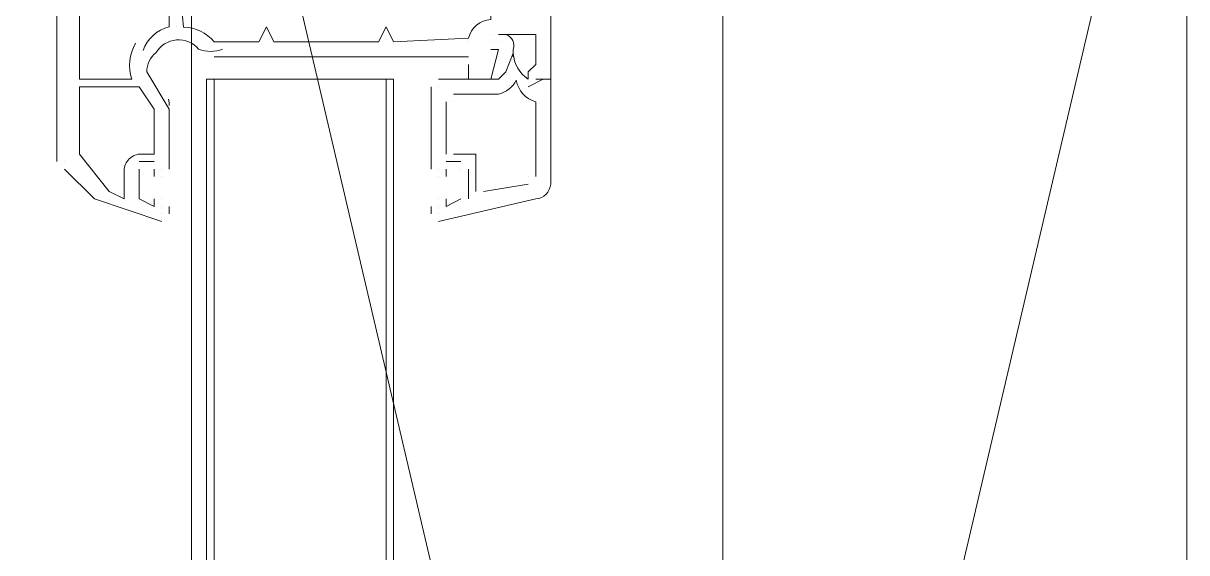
# Model space of a CAD drawing. Header units: millimetres. Extents: x 906 to 41302, y 848 to 28850.
# Drawn here: x 22530.3 to 22694.9, y 18358.6 to 18433.5 of the extents above; entities that cross this region are included whole.
import ezdxf

# ---------------------------------------------------------------- set-up
doc = ezdxf.new("R2010")
doc.units = ezdxf.units.MM
doc.layers.add('PDF_X-단위세대$및$주동평면도$A-DOOR', color=7, linetype='Continuous')
doc.layers.add('PDF_X-단위세대$및$주동평면도$A-ST-AXIS-CEN', color=7, linetype='Continuous')

msp = doc.modelspace()

# ---------------------------------------------------------------- linework, layer by layer
at = {"layer": 'PDF_X-단위세대$및$주동평면도$A-DOOR', "lineweight": 5}
for points in [[(21924.73, 18509.74, 0.377888), (22550.98, 17883.73), (22550.98, 17885.84), (22554.16, 17885.84), (22556.27, 17890.08), (22552.04, 17885.84), (22552.04, 17886.9), (22550.98, 17885.84), (22552.04, 17886.9), (22553.1, 17885.84)], [(22552.04, 18443.59), (22553.03, 18432.98, -0.21556), (22557.33, 18430.89), (22563.68, 18430.89), (22564.74, 18433), (22565.8, 18430.89), (22580.61, 18430.89), (22581.67, 18433), (22582.73, 18430.89), (22593.31, 18431.42, -0.326664), (22596.49, 18434.06), (22596.49, 18454.17)], [(22547.3, 18429.65, -0.260906), (22550.98, 18433), (22550.98, 18443.59), (22538.28, 18442.53), (22538.28, 18425.59), (22545.69, 18425.59, -0.217517), (22546.24, 18430.71)], [(22558.54, 18429.84, -0.174777), (22555.15, 18429.84, 0.515162), (22549.11, 18429.36, 0.217671), (22547.81, 18426.65), (22550.98, 18421.36), (22550.98, 18412.89)], [(22589.08, 18425.59), (22597.55, 18425.59), (22598.61, 18426.65), (22599.66, 18429.3, 0.238117), (22601.78, 18425.59), (22601.78, 18426.65), (22602.84, 18427.71), (22602.84, 18431.94), (22597.55, 18431.94), (22598.61, 18431.94, -0.414215), (22599.66, 18429.83), (22599.66, 18428.77)], [(22604.96, 18425.59), (22604.96, 18410.78, -0.363981), (22602.84, 18408.66), (22589.08, 18405.49)], [(22591.2, 18423.48), (22597.55, 18423.48, 0.217441), (22600.08, 18425.45, 0.290021), (22602.84, 18422.42), (22602.84, 18411.84)], [(22538.28, 18424.54), (22546.75, 18424.54), (22548.86, 18421.36), (22548.86, 18415.01), (22547.28, 18415.01, 0.414215), (22544.63, 18412.89), (22544.63, 18408.66), (22542.51, 18409.72), (22538.28, 18415.01), (22538.28, 18424.54)]]:
    msp.add_lwpolyline(points, format="xyb", dxfattribs=at)
for points in [[(22694.91, 18492.27), (22694.91, 17900.66), (22554.16, 18501.79), (22554.16, 17891.14)], [(22557.33, 18425.59), (22557.33, 17967.34), (22556.27, 17967.34), (22556.27, 18425.59)], [(22581.67, 17967.34), (22581.67, 18425.59), (22557.33, 18425.59), (22557.33, 17967.34)], [(22581.67, 18425.59), (22581.67, 17967.34), (22557.33, 17967.34), (22557.33, 18425.59)], [(22582.73, 18425.59), (22582.73, 17967.34), (22581.67, 17967.34), (22581.67, 18425.59)]]:
    msp.add_lwpolyline(points, close=True, dxfattribs=at)
for points in [[(22535.11, 18413.95), (22535.11, 18500.74)], [(22602.84, 18425.59), (22604.96, 18425.59), (22604.96, 18489.09), (22602.84, 18489.09)], [(22550.98, 18433), (22550.98, 18433)], [(22552.04, 18433), (22552.04, 18433)], [(22564.74, 18433), (22564.74, 18433)], [(22581.67, 18433), (22581.67, 18433)], [(22557.33, 18430.89), (22557.33, 18430.89)], [(22563.68, 18430.89), (22563.68, 18430.89)], [(22565.8, 18430.89), (22565.8, 18430.89)], [(22580.61, 18430.89), (22580.61, 18430.89)], [(22582.73, 18430.89), (22582.73, 18430.89)], [(22593.31, 18430.89), (22593.31, 18430.89)], [(22596.49, 18431.94), (22596.49, 18431.94)], [(22596.49, 18430.89), (22596.49, 18430.89)], [(22596.49, 18430.89), (22596.49, 18430.89)], [(22597.55, 18430.89), (22597.55, 18430.89)], [(22602.84, 18431.94), (22602.84, 18431.94)], [(22546.75, 18429.83), (22546.75, 18429.83)], [(22548.86, 18428.77), (22548.86, 18428.77)], [(22555.21, 18429.83), (22555.21, 18429.83)], [(22593.31, 18428.77), (22576.38, 18428.77), (22575.32, 18428.77), (22557.33, 18428.77)], [(22557.33, 18428.77), (22557.33, 18428.77)], [(22575.32, 18428.77), (22575.32, 18428.77)], [(22576.38, 18428.77), (22576.38, 18428.77)], [(22596.49, 18429.83), (22597.55, 18429.83), (22596.49, 18425.59), (22593.31, 18425.59), (22593.31, 18427.71)], [(22593.31, 18428.77), (22593.31, 18428.77)], [(22596.49, 18429.83), (22596.49, 18429.83)], [(22597.55, 18429.83), (22597.55, 18429.83)], [(22597.55, 18429.83), (22597.55, 18429.83)], [(22597.55, 18428.77), (22597.55, 18428.77)], [(22593.31, 18427.71), (22593.31, 18427.71)], [(22602.84, 18427.71), (22602.84, 18427.71)], [(22538.28, 18425.59), (22538.28, 18425.59)], [(22545.69, 18425.59), (22545.69, 18425.59)], [(22547.81, 18426.65), (22547.81, 18426.65)], [(22593.31, 18425.59), (22593.31, 18425.59)], [(22596.49, 18425.59), (22596.49, 18425.59)], [(22601.78, 18426.65), (22601.78, 18426.65)], [(22601.78, 18425.59), (22601.78, 18425.59)], [(22601.78, 18425.59), (22601.78, 18425.59)], [(22601.78, 18425.59), (22601.78, 18425.59)], [(22601.78, 18424.54), (22603.9, 18425.59)], [(22602.84, 18425.59), (22602.84, 18425.59)], [(22603.9, 18425.59), (22603.9, 18425.59)], [(22603.9, 18425.59), (22603.9, 18425.59)], [(22604.96, 18425.59), (22604.96, 18425.59)], [(22538.28, 18424.54), (22538.28, 18424.54)], [(22546.75, 18424.54), (22546.75, 18424.54)], [(22588.02, 18412.89), (22588.02, 18424.54)], [(22589.08, 18424.54), (22589.08, 18424.54)], [(22538.28, 18423.48), (22538.28, 18423.48)], [(22590.14, 18415.01), (22590.14, 18422.42)], [(22591.2, 18422.42), (22591.2, 18422.42)], [(22601.78, 18422.42), (22601.78, 18422.42)], [(22548.86, 18421.36), (22548.86, 18421.36)], [(22549.92, 18421.36), (22549.92, 18421.36)], [(22550.98, 18421.36), (22550.98, 18421.36)], [(22535.11, 18413.95), (22535.11, 18413.95)], [(22536.16, 18413.95), (22536.16, 18413.95)], [(22538.28, 18415.01), (22538.28, 18415.01)], [(22546.75, 18415.01), (22546.75, 18415.01)], [(22548.86, 18413.95), (22546.75, 18413.95)], [(22546.75, 18413.95), (22546.75, 18413.95)], [(22548.86, 18415.01), (22548.86, 18415.01)], [(22548.86, 18413.95), (22548.86, 18413.95)], [(22590.14, 18413.95), (22592.26, 18413.95)], [(22591.2, 18415.01), (22591.2, 18415.01)], [(22594.37, 18409.72), (22594.37, 18415.01), (22591.2, 18415.01)], [(22594.37, 18415.01), (22594.37, 18415.01)], [(22549.92, 18405.49), (22540.4, 18408.66), (22536.16, 18412.89)], [(22536.16, 18412.89), (22536.16, 18412.89)], [(22544.63, 18412.89), (22544.63, 18412.89)], [(22548.86, 18408.66), (22548.86, 18407.6), (22546.75, 18408.66), (22546.75, 18412.89)], [(22546.75, 18412.89), (22546.75, 18412.89)], [(22548.86, 18411.84), (22548.86, 18412.89)], [(22548.86, 18412.89), (22548.86, 18412.89)], [(22549.92, 18412.89), (22549.92, 18412.89)], [(22550.98, 18412.89), (22550.98, 18412.89)], [(22589.08, 18412.89), (22589.08, 18412.89)], [(22590.14, 18411.84), (22590.14, 18412.89)], [(22590.14, 18412.89), (22590.14, 18412.89)], [(22592.26, 18412.89), (22592.26, 18412.89)], [(22593.31, 18412.89), (22593.31, 18408.66)], [(22548.86, 18411.84), (22548.86, 18411.84)], [(22549.92, 18411.84), (22549.92, 18411.84)], [(22549.92, 18411.84), (22549.92, 18411.84)], [(22589.08, 18411.84), (22589.08, 18411.84)], [(22595.43, 18409.72), (22601.78, 18410.78)], [(22601.78, 18411.84), (22601.78, 18411.84)], [(22542.51, 18409.72), (22542.51, 18409.72)], [(22540.4, 18408.66), (22540.4, 18408.66)], [(22544.63, 18408.66), (22544.63, 18408.66)], [(22546.75, 18408.66), (22546.75, 18408.66)], [(22548.86, 18408.66), (22548.86, 18408.66)], [(22548.86, 18407.6), (22548.86, 18407.6)], [(22549.92, 18408.66), (22549.92, 18408.66)], [(22549.92, 18408.66), (22549.92, 18408.66)], [(22549.92, 18407.6), (22549.92, 18407.6)], [(22550.98, 18407.6), (22550.98, 18406.54)], [(22550.98, 18407.6), (22550.98, 18407.6)], [(22588.02, 18407.6), (22588.02, 18406.54)], [(22589.08, 18408.66), (22589.08, 18408.66)], [(22589.08, 18407.6), (22589.08, 18407.6)], [(22590.14, 18408.66), (22590.14, 18407.6), (22592.26, 18408.66)], [(22590.14, 18407.6), (22590.14, 18407.6)], [(22592.26, 18408.66), (22592.26, 18408.66)], [(22549.92, 18406.54), (22549.92, 18406.54)], [(22550.98, 18406.54), (22550.98, 18406.54)], [(22589.08, 18406.54), (22589.08, 18406.54)], [(22549.92, 18405.49), (22549.92, 18405.49)]]:
    msp.add_lwpolyline(points, dxfattribs=at)
msp.add_arc((22546.22, 18421.89), 4.76, 359.9996, 10.6083, dxfattribs=at)
at = {"layer": 'PDF_X-단위세대$및$주동평면도$A-ST-AXIS-CEN', "lineweight": 5}
msp.add_lwpolyline([(22629.3, 19700.89), (22629.3, 17636.08)], dxfattribs=at)

doc.saveas('drawing.dxf')
